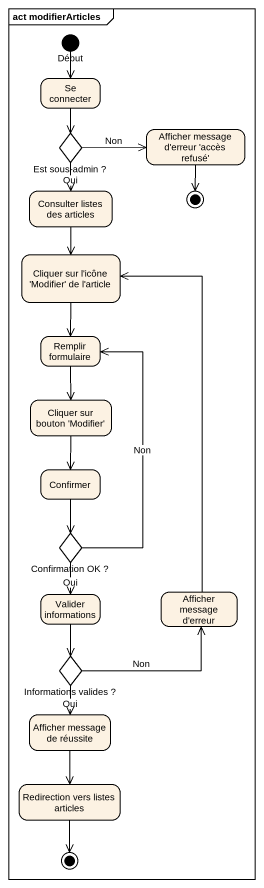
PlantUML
@startuml
mainframe act modifierArticles
hide empty description
state Début <<start>>
state "Se connecter" as Se_connecter
state "Est sous-admin ?" as Est_sous_admin <<choice>>
state "Afficher message d'erreur 'accès refusé'" as Afficher_message_d_erreur
state "Consulter listes des articles" as Consulter_listes_des
state final1 <<end>>
state "Cliquer sur l'icône 'Modifier' de l'article" as Cliquer_sur_l_icône
state "Remplir formulaire" as Remplir_formulaire
state "Cliquer sur bouton 'Modifier'" as Cliquer_sur_bouton_Modifier
state Confirmer
state "Confirmation OK ?" as Confirmation_OK <<choice>>
state "Valider informations" as Valider_informations
state "Afficher message d'erreur" as Afficher_message_d_erreur_2
state "Informations valides ?" as Informations_valides <<choice>>
state "Afficher message de réussite" as Afficher_message_de_réussite
state "Redirection vers listes articles" as Redirection_vers_listes
state final2 <<end>>
Début --> Se_connecter
Se_connecter --> Est_sous_admin
Est_sous_admin -right-> Afficher_message_d_erreur : Non
Est_sous_admin --> Consulter_listes_des : Oui
Afficher_message_d_erreur --> final1
Consulter_listes_des --> Cliquer_sur_l_icône
Cliquer_sur_l_icône --> Remplir_formulaire
Remplir_formulaire --> Cliquer_sur_bouton_Modifier
Cliquer_sur_bouton_Modifier --> Confirmer
Confirmer --> Confirmation_OK
Confirmation_OK -up-> Remplir_formulaire : Non
Confirmation_OK --> Valider_informations : Oui
Valider_informations --> Informations_valides
Afficher_message_d_erreur_2 -up-> Cliquer_sur_l_icône
Informations_valides -right-> Afficher_message_d_erreur_2 : Non
Informations_valides --> Afficher_message_de_réussite : Oui
Afficher_message_de_réussite --> Redirection_vers_listes
Redirection_vers_listes --> final2
@enduml
